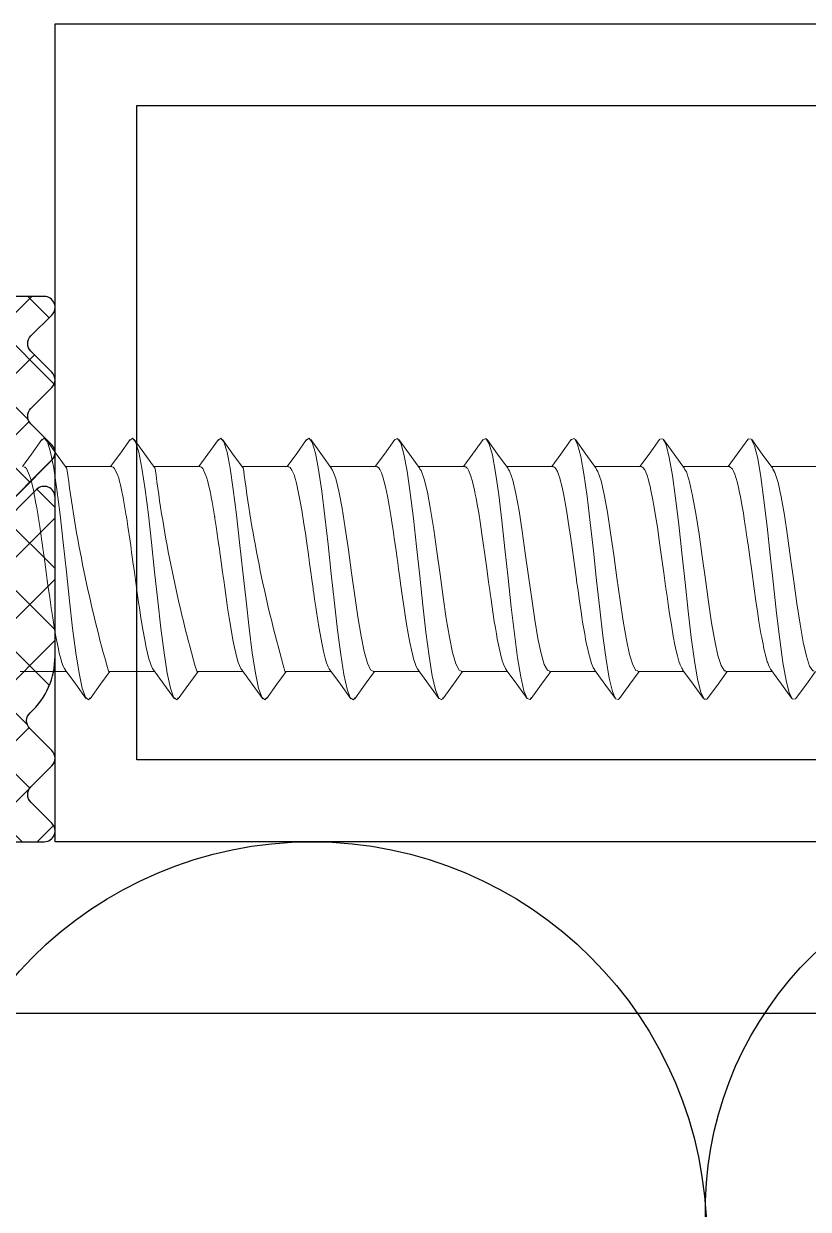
# Model space of a CAD drawing. Header units: millimetres. Extents: x 12 to 3612, y 18 to 315.
# Drawn here: x 3533.53 to 3547.92, y 163.51 to 185.25 of the extents above; entities that cross this region are included whole.
import ezdxf

# ---------------------------------------------------------------- set-up
doc = ezdxf.new("R2010")
doc.units = ezdxf.units.MM
doc.linetypes.add('SLD-Katı', pattern=[0])
doc.layers.add('ANTET', color=140, linetype='Continuous')
doc.styles.get("Standard").update_dxf_attribs({"font": 'arial.ttf'})
doc.dimstyles.new('ISO-25', dxfattribs={"dimtxt": 2.5, "dimasz": 2.5, "dimexe": 1.25, "dimexo": 0.625, "dimtad": 1, "dimtxsty": 'Standard', "dimcen": 2.5, "dimadec": 0, "dimazin": 0, "dimtfac": 1, "dimtmove": 0, "dimatfit": 3, "dimfxl": 1, "dimarcsym": 0})

# ---------------------------------------------------------------- blocks, each defined once
blk = doc.blocks.new('PVC KUTU - 30x15')
at = {"color": 31}
for points in [[(2964.19, -61.703), (2949.19, -61.703), (2949.19, -31.703), (2964.19, -31.703)], [(2962.69, -60.203), (2950.69, -60.203), (2950.69, -33.203), (2962.69, -33.203)]]:
    blk.add_lwpolyline(points, close=True, dxfattribs=at)
blk = doc.blocks.new('V1 48 48')
at = {"color": 0, "linetype": 'SLD-Katı', "lineweight": 15}
for p, q in [((2672.043, 434.903), (2672.043, 434.055)), ((2668.287, 433.223), (2668.287, 434.071)), ((2672.043, 433.286), (2672.043, 432.438)), ((2668.287, 431.605), (2668.287, 432.453)), ((2672.043, 431.668), (2672.043, 430.82)), ((2668.287, 429.988), (2668.287, 430.836)), ((2672.043, 430.051), (2672.043, 429.203)), ((2668.287, 428.37), (2668.287, 429.218)), ((2672.043, 428.433), (2672.043, 427.585)), ((2668.287, 426.753), (2668.287, 427.601)), ((2672.043, 426.816), (2672.043, 425.968)), ((2668.287, 425.135), (2668.287, 425.983)), ((2672.043, 425.198), (2672.043, 424.35)), ((2668.287, 423.518), (2668.287, 424.366)), ((2672.043, 423.581), (2672.043, 422.733)), ((2668.287, 421.9), (2668.287, 422.748)), ((2672.043, 421.963), (2672.043, 421.115)), ((2668.287, 420.283), (2668.287, 421.131))]:
    blk.add_line(p, q, dxfattribs=at)
at = {"color": 0, "linetype": 'SLD-Katı', "lineweight": 15, "flags": 128}
for points in [[(2667.792, 434.505), (2668.056, 434.696), (2668.287, 434.864)], [(2668.29, 434.84), (2668.294, 434.818), (2668.321, 434.791), (2668.447, 434.733), (2668.5, 434.716), (2668.559, 434.7), (2668.623, 434.684), (2668.714, 434.663), (2668.774, 434.651), (2668.798, 434.646), (2668.853, 434.635), (2668.931, 434.621), (2669.042, 434.601), (2669.191, 434.576), (2669.201, 434.574), (2669.207, 434.573), (2669.207, 434.573), (2669.207, 434.573), (2669.207, 434.573), (2669.207, 434.573), (2669.207, 434.573), (2669.207, 434.573), (2669.207, 434.573), (2669.207, 434.573), (2669.207, 434.573), (2669.21, 434.573), (2669.218, 434.572), (2669.238, 434.569), (2669.386, 434.546), (2669.653, 434.507), (2669.736, 434.496), (2669.791, 434.488), (2669.859, 434.479), (2669.939, 434.467), (2670.033, 434.454), (2670.219, 434.428), (2670.368, 434.408), (2670.504, 434.389), (2670.641, 434.37), (2670.778, 434.351), (2670.878, 434.336), (2671.057, 434.309), (2671.271, 434.274), (2671.465, 434.239), (2671.603, 434.211), (2671.706, 434.188), (2671.811, 434.161), (2671.876, 434.141), (2671.934, 434.12), (2671.988, 434.094), (2672.008, 434.081), (2672.014, 434.077)], [(2667.804, 434.505), (2667.766, 434.463), (2667.835, 434.406), (2668.023, 434.347), (2668.316, 434.29), (2668.704, 434.232), (2669.168, 434.173), (2669.676, 434.116), (2670.215, 434.058), (2670.75, 433.999), (2671.251, 433.943), (2671.704, 433.884), (2672.075, 433.826), (2672.35, 433.769), (2672.517, 433.71), (2672.564, 433.653), (2672.527, 433.623)], [(2668.32, 434.047), (2668.056, 434.238), (2667.792, 434.43)], [(2672.014, 434.077), (2672.278, 433.885), (2672.542, 433.693)], [(2672.542, 433.624), (2672.278, 433.432), (2672.043, 433.262)], [(2667.792, 432.887), (2668.056, 433.079), (2668.287, 433.247)], [(2668.29, 433.223), (2668.294, 433.201), (2668.321, 433.174), (2668.447, 433.115), (2668.5, 433.098), (2668.559, 433.082), (2668.623, 433.066), (2668.714, 433.046), (2668.774, 433.034), (2668.798, 433.029), (2668.853, 433.018), (2668.931, 433.003), (2669.042, 432.983), (2669.191, 432.959), (2669.201, 432.957), (2669.207, 432.956), (2669.207, 432.956), (2669.207, 432.956), (2669.207, 432.956), (2669.207, 432.956), (2669.207, 432.956), (2669.207, 432.956), (2669.207, 432.956), (2669.207, 432.956), (2669.207, 432.956), (2669.21, 432.955), (2669.218, 432.954), (2669.238, 432.951), (2669.386, 432.928), (2669.653, 432.89), (2669.736, 432.878), (2669.791, 432.871), (2669.859, 432.861), (2669.939, 432.85), (2670.033, 432.837), (2670.219, 432.811), (2670.368, 432.79), (2670.504, 432.771), (2670.641, 432.752), (2670.778, 432.733), (2670.878, 432.719), (2671.057, 432.692), (2671.271, 432.656), (2671.465, 432.621), (2671.603, 432.594), (2671.706, 432.571), (2671.811, 432.544), (2671.876, 432.524), (2671.934, 432.502), (2671.988, 432.477), (2672.008, 432.464), (2672.014, 432.459)], [(2667.804, 432.888), (2667.766, 432.846), (2667.835, 432.788), (2668.023, 432.729), (2668.316, 432.672), (2668.704, 432.614), (2669.168, 432.555), (2669.676, 432.499), (2670.215, 432.44), (2670.75, 432.382), (2671.251, 432.325), (2671.704, 432.266), (2672.075, 432.208), (2672.35, 432.151), (2672.517, 432.092), (2672.564, 432.035), (2672.527, 432.006)], [(2668.32, 432.429), (2668.056, 432.621), (2667.792, 432.813)], [(2672.014, 432.459), (2672.278, 432.268), (2672.542, 432.076)], [(2672.542, 432.006), (2672.278, 431.815), (2672.043, 431.644)], [(2667.792, 431.27), (2668.056, 431.461), (2668.287, 431.629)], [(2668.29, 431.605), (2668.294, 431.583), (2668.321, 431.556), (2668.447, 431.498), (2668.5, 431.481), (2668.559, 431.465), (2668.623, 431.449), (2668.714, 431.428), (2668.774, 431.416), (2668.798, 431.411), (2668.853, 431.4), (2668.931, 431.386), (2669.042, 431.366), (2669.191, 431.341), (2669.201, 431.339), (2669.207, 431.338), (2669.207, 431.338), (2669.207, 431.338), (2669.207, 431.338), (2669.207, 431.338), (2669.207, 431.338), (2669.207, 431.338), (2669.207, 431.338), (2669.207, 431.338), (2669.207, 431.338), (2669.21, 431.338), (2669.218, 431.337), (2669.238, 431.333), (2669.386, 431.311), (2669.653, 431.272), (2669.736, 431.261), (2669.791, 431.253), (2669.859, 431.244), (2669.939, 431.232), (2670.033, 431.219), (2670.219, 431.193), (2670.368, 431.173), (2670.504, 431.154), (2670.641, 431.135), (2670.778, 431.116), (2670.878, 431.101), (2671.057, 431.074), (2671.271, 431.039), (2671.465, 431.004), (2671.603, 430.976), (2671.706, 430.953), (2671.811, 430.926), (2671.876, 430.906), (2671.934, 430.885), (2671.988, 430.859), (2672.008, 430.846), (2672.014, 430.842)], [(2667.804, 431.27), (2667.766, 431.228), (2667.835, 431.171), (2668.023, 431.112), (2668.316, 431.055), (2668.704, 430.997), (2669.168, 430.938), (2669.676, 430.881), (2670.215, 430.823), (2670.75, 430.764), (2671.251, 430.708), (2671.704, 430.649), (2672.075, 430.591), (2672.35, 430.534), (2672.517, 430.475), (2672.564, 430.418), (2672.527, 430.388)], [(2668.32, 430.812), (2668.056, 431.003), (2667.792, 431.195)], [(2672.014, 430.842), (2672.278, 430.65), (2672.542, 430.458)], [(2672.542, 430.389), (2672.278, 430.197), (2672.043, 430.027)], [(2667.792, 429.652), (2668.045, 429.835), (2668.287, 430.012)], [(2668.289, 429.988), (2668.289, 429.978), (2668.305, 429.953), (2668.351, 429.921), (2668.437, 429.884), (2668.502, 429.863), (2668.565, 429.845), (2668.623, 429.831), (2668.896, 429.775), (2669.088, 429.741), (2669.295, 429.707), (2669.445, 429.684), (2669.503, 429.676), (2669.602, 429.662), (2669.693, 429.649), (2669.901, 429.62), (2669.968, 429.611), (2669.992, 429.608), (2669.997, 429.607), (2670, 429.606), (2670, 429.606), (2670, 429.606), (2670, 429.606), (2670, 429.606), (2670, 429.606), (2670, 429.606), (2670, 429.606), (2670, 429.606), (2670.003, 429.606), (2670.009, 429.605), (2670.056, 429.599), (2670.222, 429.576), (2670.355, 429.557), (2670.519, 429.534), (2670.551, 429.53), (2670.605, 429.522), (2670.72, 429.506), (2670.862, 429.486), (2670.995, 429.466), (2671.105, 429.449), (2671.224, 429.429), (2671.546, 429.37), (2671.637, 429.351), (2671.726, 429.331), (2671.8, 429.312), (2671.885, 429.286), (2671.958, 429.256), (2671.995, 429.237), (2672.012, 429.225)], [(2667.802, 429.653), (2667.767, 429.607), (2667.845, 429.549), (2668.041, 429.49), (2668.341, 429.433), (2668.736, 429.375), (2669.204, 429.316), (2669.714, 429.26), (2670.255, 429.201), (2670.788, 429.143), (2671.286, 429.086), (2671.734, 429.027), (2672.099, 428.969), (2672.366, 428.912), (2672.524, 428.853), (2672.563, 428.796), (2672.527, 428.771)], [(2668.32, 429.194), (2668.089, 429.362), (2667.792, 429.577)], [(2668.33, 429.194), (2668.349, 429.176), (2668.503, 429.117), (2668.737, 429.06), (2669.047, 429.002), (2669.413, 428.943), (2669.812, 428.887), (2670.235, 428.828), (2670.653, 428.77), (2671.042, 428.713), (2671.393, 428.654), (2671.679, 428.596), (2671.888, 428.539), (2672.012, 428.48), (2672.036, 428.433)], [(2672.013, 429.225), (2672.277, 429.033), (2672.542, 428.841)], [(2672.542, 428.771), (2672.277, 428.579), (2672.043, 428.409)], [(2667.792, 428.035), (2668.056, 428.226), (2668.287, 428.394)], [(2668.289, 428.37), (2668.287, 428.366), (2668.303, 428.337), (2668.341, 428.309), (2668.403, 428.279), (2668.472, 428.255), (2668.565, 428.228), (2668.659, 428.206), (2668.742, 428.188), (2668.826, 428.171), (2669.001, 428.138), (2669.217, 428.102), (2669.345, 428.082), (2669.452, 428.066), (2669.599, 428.045), (2669.829, 428.013), (2669.97, 427.993), (2670.042, 427.983), (2670.166, 427.966), (2670.325, 427.944), (2670.43, 427.929), (2670.6, 427.906), (2670.801, 427.877), (2671.176, 427.82), (2671.346, 427.791), (2671.513, 427.759), (2671.646, 427.732), (2671.748, 427.708), (2671.814, 427.69), (2671.881, 427.67), (2671.95, 427.643), (2671.993, 427.621), (2672.012, 427.608)], [(2667.798, 428.035), (2667.769, 427.985), (2667.855, 427.927), (2668.06, 427.868), (2668.367, 427.812), (2668.768, 427.753), (2669.24, 427.694), (2669.753, 427.638), (2670.294, 427.579), (2670.826, 427.521), (2671.321, 427.464), (2671.764, 427.405), (2672.121, 427.348), (2672.382, 427.29), (2672.531, 427.231), (2672.561, 427.174), (2672.527, 427.153)], [(2668.32, 427.577), (2668.056, 427.768), (2667.792, 427.96)], [(2668.331, 427.577), (2668.357, 427.554), (2668.517, 427.495), (2668.757, 427.439), (2669.072, 427.38), (2669.441, 427.321), (2669.843, 427.265), (2670.266, 427.206), (2670.682, 427.148), (2671.07, 427.091), (2671.416, 427.032), (2671.696, 426.975), (2671.9, 426.917), (2672.017, 426.858), (2672.035, 426.816)], [(2672.012, 427.608), (2672.277, 427.416), (2672.542, 427.224)], [(2672.542, 427.153), (2672.277, 426.962), (2672.043, 426.792)], [(2667.792, 426.417), (2668.057, 426.609), (2668.287, 426.777)], [(2668.29, 426.753), (2668.293, 426.733), (2668.309, 426.714), (2668.319, 426.706), (2668.328, 426.699), (2668.353, 426.685), (2668.383, 426.67), (2668.461, 426.641), (2668.562, 426.611), (2668.623, 426.596), (2668.711, 426.577), (2668.755, 426.568), (2668.789, 426.561), (2668.868, 426.545), (2668.983, 426.524), (2669.137, 426.497), (2669.344, 426.464), (2669.523, 426.438), (2669.691, 426.414), (2669.896, 426.386), (2670.155, 426.35), (2670.404, 426.315), (2670.55, 426.295), (2670.615, 426.286), (2670.723, 426.271), (2670.949, 426.238), (2671.124, 426.211), (2671.242, 426.191), (2671.354, 426.172), (2671.442, 426.156), (2671.553, 426.134), (2671.717, 426.098), (2671.772, 426.085), (2671.815, 426.073), (2671.862, 426.059), (2671.909, 426.042), (2671.99, 426.005), (2672.009, 425.991)], [(2667.795, 426.417), (2667.771, 426.364), (2667.866, 426.305), (2668.079, 426.246), (2668.393, 426.19), (2668.801, 426.131), (2669.277, 426.073), (2669.792, 426.016), (2670.334, 425.957), (2670.863, 425.899), (2671.355, 425.842), (2671.793, 425.783), (2672.143, 425.726), (2672.396, 425.668), (2672.538, 425.609), (2672.558, 425.553), (2672.528, 425.535)], [(2668.32, 425.959), (2668.057, 426.151), (2667.792, 426.342)], [(2668.332, 425.959), (2668.366, 425.932), (2668.532, 425.873), (2668.778, 425.817), (2669.097, 425.758), (2669.47, 425.7), (2669.873, 425.643), (2670.297, 425.584), (2670.711, 425.526), (2671.097, 425.469), (2671.439, 425.41), (2671.714, 425.353), (2671.912, 425.295), (2672.022, 425.236), (2672.033, 425.198)], [(2672.012, 425.991), (2672.276, 425.799), (2672.541, 425.607)], [(2672.541, 425.536), (2672.276, 425.344), (2672.043, 425.174)], [(2667.792, 424.8), (2668.057, 424.992), (2668.287, 425.159)], [(2668.288, 425.135), (2668.291, 425.119), (2668.305, 425.1), (2668.33, 425.081), (2668.379, 425.054), (2668.433, 425.033), (2668.48, 425.017), (2668.5, 425.011), (2668.516, 425.006), (2668.529, 425.003), (2668.639, 424.975), (2668.779, 424.945), (2669.087, 424.888), (2669.249, 424.862), (2669.414, 424.836), (2669.522, 424.821), (2669.647, 424.803), (2669.73, 424.792), (2669.819, 424.779), (2670.042, 424.748), (2670.307, 424.711), (2670.422, 424.695), (2670.521, 424.681), (2670.605, 424.67), (2670.711, 424.655), (2670.95, 424.62), (2671.087, 424.599), (2671.139, 424.591), (2671.229, 424.576), (2671.353, 424.554), (2671.449, 424.537), (2671.517, 424.524), (2671.61, 424.505), (2671.695, 424.486), (2671.898, 424.428), (2671.968, 424.399), (2672.009, 424.374)], [(2667.794, 424.8), (2667.79, 424.798), (2667.774, 424.742), (2667.878, 424.683), (2668.099, 424.625), (2668.42, 424.568), (2668.833, 424.509), (2669.313, 424.451), (2669.831, 424.394), (2670.373, 424.335), (2670.9, 424.278), (2671.389, 424.22), (2671.822, 424.161), (2672.165, 424.105), (2672.411, 424.046), (2672.543, 423.987), (2672.555, 423.931), (2672.53, 423.917)], [(2668.32, 424.341), (2668.057, 424.533), (2667.792, 424.725)], [(2672.011, 424.374), (2672.275, 424.182), (2672.54, 423.99)], [(2668.332, 424.341), (2668.375, 424.31), (2668.548, 424.252), (2668.799, 424.195), (2669.123, 424.136), (2669.498, 424.078), (2669.904, 424.021), (2670.328, 423.962), (2670.74, 423.905), (2671.123, 423.848), (2671.462, 423.788), (2671.731, 423.732), (2671.923, 423.674), (2672.027, 423.615), (2672.032, 423.581)], [(2672.541, 423.918), (2672.276, 423.726), (2672.043, 423.557)], [(2667.792, 423.182), (2668.057, 423.374), (2668.287, 423.542)], [(2668.288, 423.518), (2668.288, 423.509), (2668.302, 423.485), (2668.345, 423.454), (2668.429, 423.417), (2668.527, 423.386), (2668.587, 423.37), (2668.645, 423.356), (2668.723, 423.339), (2668.864, 423.311), (2669.039, 423.279), (2669.187, 423.254), (2669.323, 423.233), (2669.442, 423.215), (2669.59, 423.194), (2669.77, 423.168), (2669.984, 423.139), (2670.237, 423.103), (2670.476, 423.07), (2670.66, 423.044), (2670.809, 423.023), (2670.987, 422.997), (2671.189, 422.965), (2671.398, 422.929), (2671.557, 422.898), (2671.667, 422.875), (2671.757, 422.853), (2671.856, 422.825), (2671.92, 422.803), (2671.981, 422.775), (2672.009, 422.757)], [(2667.798, 423.183), (2667.785, 423.177), (2667.777, 423.12), (2667.89, 423.062), (2668.119, 423.003), (2668.447, 422.946), (2668.867, 422.887), (2669.349, 422.83), (2669.87, 422.773), (2670.413, 422.713), (2670.937, 422.656), (2671.423, 422.599), (2671.85, 422.54), (2672.187, 422.483), (2672.424, 422.425), (2672.548, 422.366), (2672.551, 422.309), (2672.532, 422.3)], [(2668.321, 422.724), (2668.057, 422.916), (2667.792, 423.107)], [(2668.332, 422.724), (2668.385, 422.689), (2668.563, 422.63), (2668.82, 422.574), (2669.149, 422.515), (2669.527, 422.457), (2669.934, 422.4), (2670.359, 422.341), (2670.769, 422.283), (2671.15, 422.226), (2671.484, 422.167), (2671.747, 422.11), (2671.934, 422.052), (2672.03, 421.993), (2672.032, 421.963)], [(2672.01, 422.758), (2672.273, 422.566), (2672.538, 422.374)], [(2672.54, 422.3), (2672.275, 422.108), (2672.043, 421.939)], [(2667.792, 421.565), (2668.057, 421.757), (2668.287, 421.924)], [(2668.288, 421.9), (2668.287, 421.899), (2668.335, 421.842), (2668.372, 421.823), (2668.423, 421.801), (2668.488, 421.78), (2668.586, 421.753), (2668.697, 421.727), (2668.765, 421.713), (2668.837, 421.699), (2668.912, 421.684), (2669.016, 421.666), (2669.139, 421.644), (2669.241, 421.628), (2669.366, 421.609), (2669.437, 421.598), (2669.535, 421.584), (2669.65, 421.568), (2669.761, 421.552), (2669.946, 421.526), (2670.155, 421.497), (2670.571, 421.44), (2670.707, 421.421), (2670.833, 421.403), (2670.937, 421.387), (2671.127, 421.358), (2671.344, 421.321), (2671.419, 421.307), (2671.484, 421.295), (2671.539, 421.284), (2671.584, 421.275), (2671.627, 421.266), (2671.786, 421.228), (2671.864, 421.205), (2671.886, 421.198), (2671.92, 421.185), (2671.964, 421.166), (2672.002, 421.145), (2672.009, 421.14)], [(2667.801, 421.565), (2667.78, 421.555), (2667.782, 421.499), (2667.903, 421.44), (2668.14, 421.381), (2668.475, 421.325), (2668.9, 421.266), (2669.386, 421.208), (2669.909, 421.151), (2670.452, 421.092), (2670.973, 421.035), (2671.457, 420.977), (2671.878, 420.918), (2672.207, 420.861), (2672.437, 420.803), (2672.552, 420.744), (2672.547, 420.688), (2672.532, 420.681)], [(2668.321, 421.106), (2668.057, 421.298), (2667.792, 421.49)], [(2668.331, 421.106), (2668.395, 421.067), (2668.58, 421.008), (2668.842, 420.952), (2669.175, 420.893), (2669.555, 420.835), (2669.965, 420.778), (2670.39, 420.719), (2670.798, 420.662), (2671.176, 420.604), (2671.506, 420.545), (2671.764, 420.488), (2671.944, 420.43), (2672.034, 420.371), (2672.032, 420.346)], [(2672.009, 421.14), (2672.273, 420.948), (2672.538, 420.756)], [(2672.538, 420.681), (2672.274, 420.489), (2672.043, 420.322)]]:
    blk.add_lwpolyline(points, dxfattribs=at)
at = {"color": 0, "linetype": 'SLD-Katı', "lineweight": 15}
for centre in [(2665.177, 409.254), (2665.177, 407.637), (2665.177, 406.019)]:
    blk.add_arc(centre, 24.992, 74.064, 82.7562, dxfattribs=at)
blk = doc.blocks.new('F01012')
h = blk.add_hatch()
h.set_pattern_fill('ANSI37', color=35, scale=0.25, angle=270, style=0)
h.set_pattern_definition([(315, (376.65856, -2358.35285), (0.561266, 0.561266), []), (45, (376.65856, -2358.35285), (-0.561266, 0.561266), [])])
h.paths.add_polyline_path([(849.936, -159.324, 0.414214), (849.736, -159.124), (846.936, -159.124, -0.414214), (846.736, -158.924), (846.736, -157.924, -0.414214), (846.936, -157.724), (847.253, -157.724, 0.668179), (847.394, -157.382), (846.594, -156.582, 0.198912), (846.453, -156.524), (843.419, -156.524, 0.198912), (843.277, -156.582), (842.477, -157.382, 0.668179), (842.619, -157.724), (842.936, -157.724, -0.414214), (843.136, -157.924), (843.136, -158.924, -0.414214), (842.936, -159.124), (840.136, -159.124, 0.414214), (839.936, -159.324), (839.936, -161.924, 0.668179), (840.277, -162.065), (840.66, -161.682, -0.414214), (840.943, -161.682), (841.326, -162.065, 0.414214), (841.609, -162.065), (842.013, -161.661, -0.427607), (842.302, -161.668, 0.210768), (843.336, -162.124), (846.253, -162.124, 0.668179), (846.394, -161.782), (845.682, -161.07, 0.198912), (845.329, -160.924), (843.336, -160.924, -1.650385), (843.5, -160.609, 0.245393), (843.91, -160.824), (845.607, -160.824, -0.198912), (845.749, -160.882), (846.932, -162.065, 0.414214), (847.214, -162.065), (847.597, -161.682, -0.414214), (847.88, -161.682), (848.263, -162.065, 0.414214), (848.546, -162.065), (848.929, -161.682, -0.414214), (849.212, -161.682), (849.594, -162.065, 0.668179), (849.936, -161.924)])
h.paths.add_polyline_path([(843.936, -158.924), (843.936, -157.924, -0.414214), (844.136, -157.724), (845.736, -157.724, -0.414214), (845.936, -157.924), (845.936, -158.924, -0.414214), (845.736, -159.124), (844.136, -159.124, -0.414214)], flags=16)
at = {"color": 35}
for points in [[(849.936, -159.324, 0.414214), (849.736, -159.124), (846.936, -159.124, -0.414214), (846.736, -158.924), (846.736, -157.924, -0.414214), (846.936, -157.724), (847.253, -157.724, 0.668179), (847.394, -157.382), (846.594, -156.582, 0.198912), (846.453, -156.524), (843.419, -156.524, 0.198912), (843.277, -156.582), (842.477, -157.382, 0.668179), (842.619, -157.724), (842.936, -157.724, -0.414214), (843.136, -157.924), (843.136, -158.924, -0.414214), (842.936, -159.124), (840.136, -159.124, 0.414214), (839.936, -159.324), (839.936, -161.924, 0.668179), (840.277, -162.065), (840.66, -161.682, -0.414214), (840.943, -161.682), (841.326, -162.065, 0.414214), (841.609, -162.065), (842.013, -161.661, -0.427607), (842.302, -161.668, 0.210768), (843.336, -162.124), (846.253, -162.124, 0.668179), (846.394, -161.782), (845.682, -161.07, 0.198912), (845.329, -160.924), (843.336, -160.924, -1.650385), (843.5, -160.609, 0.245393), (843.91, -160.824), (845.607, -160.824, -0.198912), (845.749, -160.882), (846.932, -162.065, 0.414214), (847.214, -162.065), (847.597, -161.682, -0.414214), (847.88, -161.682), (848.263, -162.065, 0.414214), (848.546, -162.065), (848.929, -161.682, -0.414214), (849.212, -161.682), (849.594, -162.065, 0.668179), (849.936, -161.924)], [(843.936, -158.924), (843.936, -157.924, -0.414214), (844.136, -157.724), (845.736, -157.724, -0.414214), (845.936, -157.924), (845.936, -158.924, -0.414214), (845.736, -159.124), (844.136, -159.124, -0.414214)]]:
    blk.add_lwpolyline(points, format="xyb", close=True, dxfattribs=at)
blk = doc.blocks.new('T.Y.G1')
at = {"layer": 'ANTET', "color": 0}
for centre, radius, start, end in [((2694.758, 361.483), 7.239, 0, 180), ((2681.008, 361.971), 6.53, 355.7128, 173.2337)]:
    blk.add_arc(centre, radius, start, end, dxfattribs=at)

msp = doc.modelspace()

# ---------------------------------------------------------------- block references
at = {"rotation": 90.00000000000001}
for name, p in [('PVC KUTU - 30x15', (3502.406, -2778.937)), ('F01012', (3371.986, -669.683))]:
    msp.add_blockref(name, p, dxfattribs=at)
at = {"xscale": -1, "rotation": 89.99999999999982}
msp.add_blockref('V1 48 48', (3968.375, 2845.418), dxfattribs=at)
at = {"xscale": -1}
msp.add_blockref('T.Y.G1', (6233.574, -198.469), dxfattribs=at)

# ---------------------------------------------------------------- leaders
at = {"color": 0, "ltscale": 0.5}
msp.add_leader([(3523.881, 167.11), (3592.262, 167.11)], dimstyle='ISO-25', override={"dimscale": 2, "dimasz": 0.5, "dimclre": 140, "dimldrblk": 'Dot'}, dxfattribs=at)

doc.saveas('drawing.dxf')
